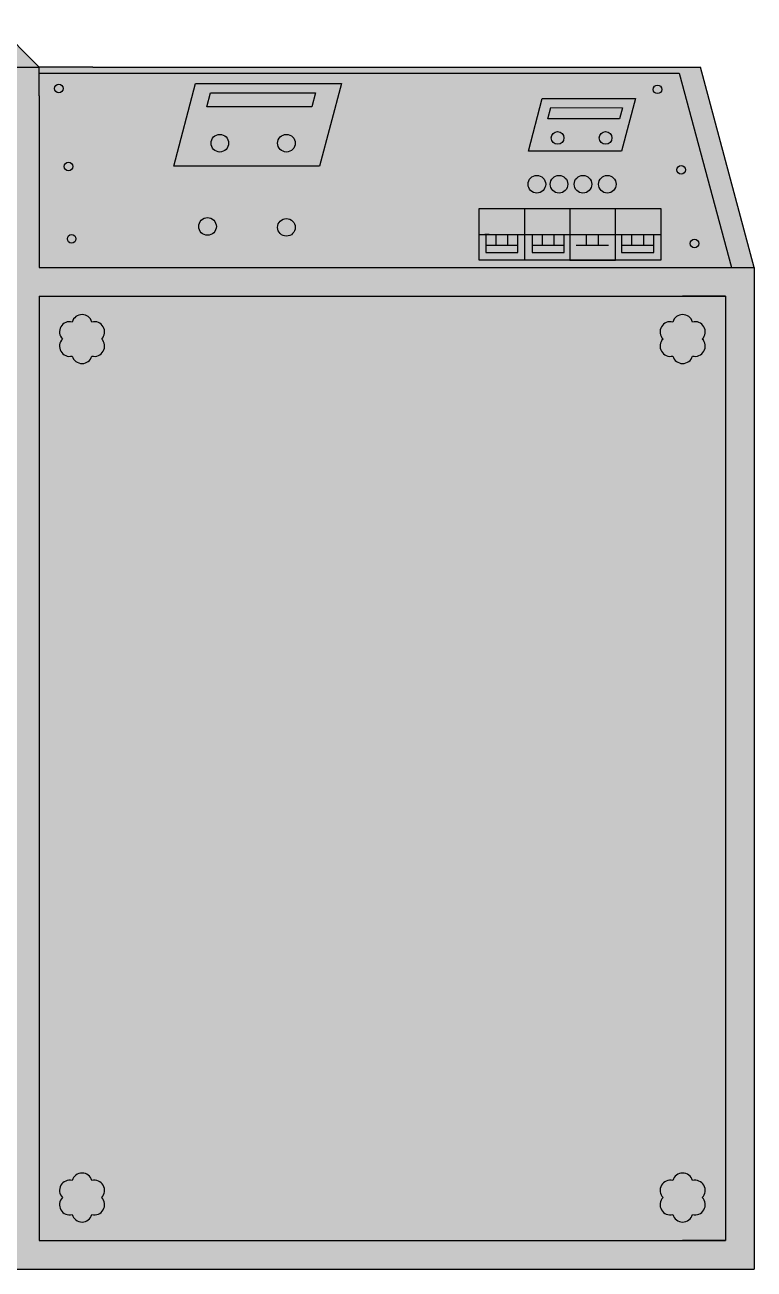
# Model space of a CAD drawing. Header units: millimetres. Extents: x -121 to 510, y -410 to 160.
# Drawn here: x 255 to 510, y -410 to 24.8 of the extents above; entities that cross this region are included whole.
import ezdxf

# ---------------------------------------------------------------- set-up
doc = ezdxf.new("R2010")
doc.units = ezdxf.units.MM

msp = doc.modelspace()

# ---------------------------------------------------------------- hatches: boundary and pattern name
at = {"true_color": 0xcd6928, "transparency": 33554687}
for points in [[(245.23, 24.77), (200, 24.77), (200, 19.24), (240.76, 19.24), (250, 10), (260, 10)], [(491.24, 10), (278.76, 10), (260, 10), (260, 7.88), (483.82, 7.88), (502.06, -60), (510, -60)]]:
    msp.add_hatch(color=32, dxfattribs=at).paths.add_polyline_path(points)
at = {"true_color": 0xcd6928}
h = msp.add_hatch(color=32, dxfattribs=at)
h.dxf.hatch_style = 1
h.paths.add_polyline_path([(0, 10), (-10, 10), (-10, -400), (-10, -410), (0, -410), (260, -410), (510, -410), (510, -60), (260, -60), (260, 0), (260, 10)])
h.paths.add_polyline_path([(250, 0), (250, -400), (0, -400), (0, 0)], flags=16)
h.paths.add_polyline_path([(231.57, -9.06, -0.762852), (238.43, -9.06, -0.762852), (241.86, -15, -0.762852), (238.43, -20.94, -0.762852), (231.57, -20.94, -0.762852), (228.14, -15, -0.762852)], flags=0)
h.paths.add_polyline_path([(215.45, -46.79, -0.762852), (221.63, -57.48, -0.762852), (215.45, -68.17, -0.762852), (203.11, -68.17, -0.762852), (196.94, -57.48, -0.762852), (203.11, -46.79, -0.762852)], flags=0)
h.paths.add_polyline_path([(165.21, -35.41, -0.513052), (162.29, -37.51), (143.49, -64.37, -48.049381), (142.3, -63.52), (161.26, -36.78, -0.168797), (160.78, -35.41, -1)], flags=0)
h.paths.add_polyline_path([(211.33, -57.48, -1), (207.23, -57.48, -1)], flags=0)
h.paths.add_polyline_path([(149.25, -78.23, -1), (146.25, -78.23, -1)], flags=0)
h.paths.add_polyline_path([(139.66, -78.26, -1), (125.66, -78.26, -1)], flags=0)
h.paths.add_polyline_path([(260, -70), (275, -70), (500, -70), (500, -400), (485, -400), (260, -400)], flags=16)
h.paths.add_polyline_path([(271.57, -79.06, -0.762852), (278.43, -79.06, -0.762852), (281.86, -85, -0.762852), (278.43, -90.94, -0.762852), (271.57, -90.94, -0.762852), (268.14, -85, -0.762852)], flags=0)
h.paths.add_polyline_path([(119.07, -78.23, -1), (116.07, -78.23, -1)], flags=0)
h.paths.add_polyline_path([(215.45, -125.31, -0.762852), (221.63, -136, -0.762852), (215.45, -146.7, -0.762852), (203.11, -146.7, -0.762852), (196.94, -136, -0.762852), (203.11, -125.31, -0.762852)], flags=0)
h.paths.add_polyline_path([(211.76, -136, -1), (206.81, -136, -1)], flags=0)
at = {"transparency": 33554503}
h = msp.add_hatch(color=256, dxfattribs=at)
h.set_gradient(name='CYLINDER')
h.paths.add_polyline_path([(260, -400), (275, -400), (500, -400), (500, -70), (485, -70), (260, -70)])
h.paths.add_polyline_path([(271.57, -90.94, -0.762852), (268.14, -85, -0.762852), (271.57, -79.06, -0.762852), (278.43, -79.06, -0.762852), (281.86, -85, -0.762852), (278.43, -90.94, -0.762852)], flags=16)
h.paths.add_polyline_path([(278.43, -379.06, -0.762852), (281.86, -385, -0.762852), (278.43, -390.94, -0.762852), (271.57, -390.94, -0.762852), (268.14, -385, -0.762852), (271.57, -379.06, -0.762852)], flags=16)
h.paths.add_polyline_path([(478.14, -85, -0.762852), (481.57, -79.06, -0.762852), (488.43, -79.06, -0.762852), (491.86, -85, -0.762852), (488.43, -90.94, -0.762852), (481.57, -90.94, -0.762852)], flags=16)
h.paths.add_polyline_path([(481.57, -379.06, -0.762852), (488.43, -379.06, -0.762852), (491.86, -385, -0.762852), (488.43, -390.94, -0.762852), (481.57, -390.94, -0.762852), (478.14, -385, -0.762852)], flags=16)
h.paths.add_polyline_path([(502.06, -60), (483.82, 7.88), (260, 7.88), (260, 0), (260, -60), (270, -60)])
h.paths.add_polyline_path([(413.82, -39.42), (429.71, -39.42), (477.38, -39.42), (477.38, -57.41), (413.82, -57.41)], flags=16)
h.paths.add_polyline_path([(461.49, -48.42), (461.49, -57.41), (445.6, -57.41), (445.6, -48.42)], flags=0)
h.paths.add_polyline_path([(349.53, -45.98, -1), (343.38, -45.98, -1)], flags=16)
h.paths.add_polyline_path([(437.11, -30.91, -1), (430.95, -30.91, -1)], flags=16)
h.paths.add_polyline_path([(444.86, -30.91, -1), (438.7, -30.91, -1)], flags=16)
h.paths.add_polyline_path([(453.22, -30.91, -1), (447.07, -30.91, -1)], flags=16)
h.paths.add_polyline_path([(321.95, -45.66, -1), (315.79, -45.66, -1)], flags=16)
h.paths.add_polyline_path([(461.75, -30.91, -1), (455.6, -30.91, -1)], flags=16)
at = {"transparency": 33554572}
h = msp.add_hatch(color=256, dxfattribs=at)
h.set_gradient(color1=(255, 255, 255))
h.paths.add_polyline_path([(265.35, 2.53, 1), (268.35, 2.53, 1)])
h.paths.add_polyline_path([(271.79, -24.7, 1), (268.79, -24.7, 1)])
h.paths.add_polyline_path([(272.86, -50.03, 1), (269.86, -50.03, 1)])
h.paths.add_polyline_path([(490.63, -51.66, 1), (487.63, -51.66, 1)])
h.paths.add_polyline_path([(486.02, -25.85, 1), (483.02, -25.85, 1)])
h.paths.add_polyline_path([(477.73, 2.24, 1), (474.73, 2.24, 1)])
at = {"true_color": 0x000000, "transparency": 33554572}
msp.add_hatch(color=18, dxfattribs=at).paths.add_polyline_path([(365.7, 4.25), (314.63, 4.25), (307.06, -24.6), (357.97, -24.6)])
h = msp.add_hatch(color=18, dxfattribs=at)
h.paths.add_polyline_path([(468.55, -0.95), (435.9, -0.95), (431.06, -19.4), (463.61, -19.4)])
h.paths.add_polyline_path([(461.49, -48.42), (445.6, -48.42), (445.6, -57.41), (461.49, -57.41)])
h.paths.add_polyline_path([(429.71, -39.42), (413.82, -39.42), (413.82, -48.42), (429.71, -48.42)])
h.paths.add_polyline_path([(445.6, -39.42), (429.71, -39.42), (429.71, -48.42), (445.6, -48.42)])
h.paths.add_polyline_path([(461.49, -39.42), (445.6, -39.42), (445.6, -48.42), (461.49, -48.42)])
h.paths.add_polyline_path([(477.38, -39.42), (461.49, -39.42), (461.49, -48.42), (477.38, -48.42)])
h.paths.add_polyline_path([(477.38, -48.42), (461.49, -48.42), (461.49, -57.41), (477.38, -57.41)])
h.paths.add_polyline_path([(445.6, -48.42), (429.71, -48.42), (429.71, -57.41), (445.6, -57.41)])
h.paths.add_polyline_path([(429.71, -48.42), (413.82, -48.42), (413.82, -57.41), (429.71, -57.41)])
at = {"true_color": 0x000000}
h = msp.add_hatch(color=18, dxfattribs=at)
h.dxf.hatch_style = 1
h.paths.add_polyline_path([(221.63, -57.48, 0.762852), (215.45, -46.79, 0.762852), (203.11, -46.79, 0.762852), (196.94, -57.48, 0.762852), (203.11, -68.17, 0.762852), (215.45, -68.17, 0.762852)])
h.paths.add_polyline_path([(207.23, -57.48, -1), (211.33, -57.48, -1)], flags=16)
h.paths.add_polyline_path([(238.43, -9.06, 0.762852), (231.57, -9.06, 0.762852), (228.14, -15, 0.762852), (231.57, -20.94, 0.762852), (238.43, -20.94, 0.762852), (241.86, -15, 0.762852)])
h.paths.add_polyline_path([(215.45, -125.31, 0.762852), (203.11, -125.31, 0.762852), (196.94, -136, 0.762852), (203.11, -146.7, 0.762852), (215.45, -146.7, 0.762852), (221.63, -136, 0.762852)])
h.paths.add_polyline_path([(211.76, -136, -1), (206.81, -136, -1)], flags=16)
h.paths.add_polyline_path([(21.86, -15, 0.762852), (18.43, -9.06, 0.762852), (11.57, -9.06, 0.762852), (8.14, -15, 0.762852), (11.57, -20.94, 0.762852), (18.43, -20.94, 0.762852)])
h.paths.add_polyline_path([(21.86, -385, 0.762852), (18.43, -379.06, 0.762852), (11.57, -379.06, 0.762852), (8.14, -385, 0.762852), (11.57, -390.94, 0.762852), (18.43, -390.94, 0.762852)])
h.paths.add_polyline_path([(241.86, -385, 0.762852), (238.43, -379.06, 0.762852), (231.57, -379.06, 0.762852), (228.14, -385, 0.762852), (231.57, -390.94, 0.762852), (238.43, -390.94, 0.762852)])
h.paths.add_polyline_path([(278.43, -79.06, 0.762852), (271.57, -79.06, 0.762852), (268.14, -85, 0.762852), (271.57, -90.94, 0.762852), (278.43, -90.94, 0.762852), (281.86, -85, 0.762852)])
h.paths.add_polyline_path([(491.86, -85, 0.762852), (488.43, -79.06, 0.762852), (481.57, -79.06, 0.762852), (478.14, -85, 0.762852), (481.57, -90.94, 0.762852), (488.43, -90.94, 0.762852)])
h.paths.add_polyline_path([(281.86, -385, 0.762852), (278.43, -379.06, 0.762852), (271.57, -379.06, 0.762852), (268.14, -385, 0.762852), (271.57, -390.94, 0.762852), (278.43, -390.94, 0.762852)])
h.paths.add_polyline_path([(491.86, -385, 0.762852), (488.43, -379.06, 0.762852), (481.57, -379.06, 0.762852), (478.14, -385, 0.762852), (481.57, -390.94, 0.762852), (488.43, -390.94, 0.762852)])
at = {"true_color": 0xed1f24, "transparency": 33554572}
h = msp.add_hatch(color=240, dxfattribs=at)
h.dxf.hatch_style = 1
h.paths.add_polyline_path([(343.38, -16.57, 1), (349.53, -16.57, 1)])
h.paths.add_polyline_path([(455.86, -14.73, 1), (460.28, -14.73, 1)])
at = {"true_color": 0xcd2027, "transparency": 33554687}
h = msp.add_hatch(color=242, dxfattribs=at)
h.paths.add_polyline_path([(430.95, -30.91, 1), (437.11, -30.91, 1)])
h.paths.add_polyline_path([(444.86, -30.91, 1), (438.7, -30.91, 1)])
h.paths.add_polyline_path([(453.22, -30.91, 1), (447.07, -30.91, 1)])
h.paths.add_polyline_path([(461.75, -30.91, 1), (455.6, -30.91, 1)])
h.paths.add_polyline_path([(343.38, -45.98, 1), (349.53, -45.98, 1)])
at = {"true_color": 0x000000, "transparency": 33554687}
msp.add_hatch(color=18, dxfattribs=at).paths.add_polyline_path([(315.79, -45.66, 1), (321.95, -45.66, 1)])
at = {"true_color": 0xc7c8ca, "transparency": 33554572}
h = msp.add_hatch(color=9, dxfattribs=at)
h.dxf.hatch_style = 1
h.paths.add_polyline_path([(429.71, -39.42), (413.82, -39.42), (413.82, -48.42), (429.71, -48.42)])
h.paths.add_polyline_path([(445.6, -39.42), (429.71, -39.42), (429.71, -48.42), (445.6, -48.42)])
h.paths.add_polyline_path([(461.49, -39.42), (445.6, -39.42), (445.6, -48.42), (461.49, -48.42)])
h.paths.add_polyline_path([(477.38, -39.42), (461.49, -39.42), (461.49, -48.42), (477.38, -48.42)])
h.paths.add_polyline_path([(463.67, -48.42), (461.49, -48.42), (461.49, -57.41), (477.38, -57.41), (477.38, -48.42), (474.92, -48.42), (474.92, -54.71), (463.67, -54.71)])
h.paths.add_polyline_path([(471.42, -48.42), (467.17, -48.42), (467.17, -52.24), (471.42, -52.24)], flags=17)
h.paths.add_polyline_path([(455.56, -48.42), (451.31, -48.42), (451.31, -52.24), (455.56, -52.24)], flags=17)
h.paths.add_polyline_path([(447.81, -48.42), (445.6, -48.42), (445.6, -57.41), (461.49, -57.41), (461.49, -48.42), (459.06, -48.42), (459.06, -54.71), (447.81, -54.71)])
h.paths.add_polyline_path([(440.09, -48.42), (435.84, -48.42), (435.84, -52.24), (440.09, -52.24)], flags=17)
h.paths.add_polyline_path([(432.34, -48.42), (429.71, -48.42), (429.71, -57.41), (445.6, -57.41), (445.6, -48.42), (443.59, -48.42), (443.59, -54.71), (432.34, -54.71)])
h.paths.add_polyline_path([(429.71, -48.42), (427.39, -48.42), (427.39, -54.71), (416.14, -54.71), (416.14, -48.42), (413.82, -48.42), (413.82, -57.41), (429.71, -57.41)])
h.paths.add_polyline_path([(423.89, -48.42), (419.64, -48.42), (419.64, -52.24), (423.89, -52.24)], flags=17)

# ---------------------------------------------------------------- linework, layer by layer
for p, q in [((260, 10), (245.23, 24.77)), ((0, 10), (260, 10)), ((260, 0), (260, 10)), ((278.76, 10), (260, 10)), ((278.75, 10), (278.75, 10)), ((278.76, 10), (491.24, 10)), ((510, -60), (491.24, 10)), ((260, 7.88), (483.82, 7.88)), ((483.82, 7.88), (502.06, -60)), ((260, 0), (260, -60)), ((260, 0), (260, -60)), ((413.82, -39.42), (477.38, -39.42)), ((413.82, -57.41), (413.82, -39.42)), ((413.82, -39.42), (429.71, -39.42)), ((429.71, -39.42), (429.71, -57.41)), ((445.6, -39.42), (445.6, -57.41)), ((461.49, -57.41), (461.49, -39.42)), ((477.38, -39.42), (477.38, -57.41)), ((413.82, -48.42), (477.38, -48.42)), ((417.37, -48.42), (415.87, -48.42)), ((415.87, -48.42), (419.37, -48.42)), ((419.64, -48.42), (419.64, -52.24)), ((423.89, -52.24), (423.89, -48.42)), ((425.63, -48.42), (427.13, -48.42)), ((435.84, -48.42), (435.84, -52.24)), ((440.09, -52.24), (440.09, -48.42)), ((451.31, -48.42), (451.31, -52.24)), ((455.56, -52.24), (455.56, -48.42)), ((467.17, -48.42), (467.17, -52.24)), ((471.42, -52.24), (471.42, -48.42)), ((416.14, -52.24), (427.39, -52.24)), ((432.34, -52.24), (443.59, -52.24)), ((447.81, -52.24), (459.06, -52.24)), ((463.67, -52.24), (474.92, -52.24)), ((260, -60), (510, -60)), ((260, -60), (270, -60)), ((477.38, -57.41), (413.82, -57.41)), ((445.6, -57.41), (461.49, -57.41)), ((510, -60), (510, -410)), ((260, -70), (500, -70)), ((260, -70), (260, -400)), ((260, -70), (275, -70)), ((500, -70), (485, -70)), ((500, -70), (500, -400)), ((260, -400), (500, -400)), ((260, -400), (275, -400)), ((500, -400), (485, -400)), ((0, -410), (260, -410)), ((260, -410), (510, -410))]:
    msp.add_line(p, q)
for points in [[(307.06, -24.6), (314.63, 4.25), (365.7, 4.25), (357.97, -24.6), (307.06, -24.6)], [(318.64, -3.84), (319.91, 1.02), (356.62, 1.01), (355.32, -3.84), (318.64, -3.84)], [(431.06, -19.4), (435.9, -0.95), (468.55, -0.95), (463.61, -19.4), (431.06, -19.4)], [(437.85, -8), (438.86, -4.15), (464, -4.16), (462.97, -8), (437.85, -8)], [(416.14, -48.42), (416.14, -54.71), (427.39, -54.71), (427.39, -48.42)], [(432.34, -48.42), (432.34, -54.71), (443.59, -54.71), (443.59, -48.42)], [(463.67, -48.42), (463.67, -54.71), (474.92, -54.71), (474.92, -48.42)]]:
    msp.add_lwpolyline(points)
for points in [[(268.14, -85, 0.762852), (271.57, -90.94, 0.762852), (278.43, -90.94, 0.762852), (281.86, -85, 0.762852), (278.43, -79.06, 0.762852), (271.57, -79.06, 0.762852)], [(478.14, -85, 0.762852), (481.57, -90.94, 0.762852), (488.43, -90.94, 0.762852), (491.86, -85, 0.762852), (488.43, -79.06, 0.762852), (481.57, -79.06, 0.762852)], [(268.14, -385, 0.762852), (271.57, -390.94, 0.762852), (278.43, -390.94, 0.762852), (281.86, -385, 0.762852), (278.43, -379.06, 0.762852), (271.57, -379.06, 0.762852)], [(478.14, -385, 0.762852), (481.57, -390.94, 0.762852), (488.43, -390.94, 0.762852), (491.86, -385, 0.762852), (488.43, -379.06, 0.762852), (481.57, -379.06, 0.762852)]]:
    msp.add_lwpolyline(points, format="xyb", close=True)
for centre, radius in [((266.85, 2.53), 1.5), ((476.23, 2.24), 1.5), ((441.28, -14.73), 2.21), ((458.07, -14.73), 2.21), ((323.18, -16.57), 3.08), ((346.46, -16.57), 3.08), ((270.29, -24.7), 1.5), ((484.52, -25.85), 1.5), ((434.03, -30.91), 3.08), ((441.78, -30.91), 3.08), ((450.15, -30.91), 3.08), ((458.67, -30.91), 3.08), ((318.87, -45.66), 3.08), ((346.46, -45.98), 3.08), ((271.36, -50.03), 1.5), ((489.13, -51.66), 1.5)]:
    msp.add_circle(centre, radius)

doc.saveas('drawing.dxf')
